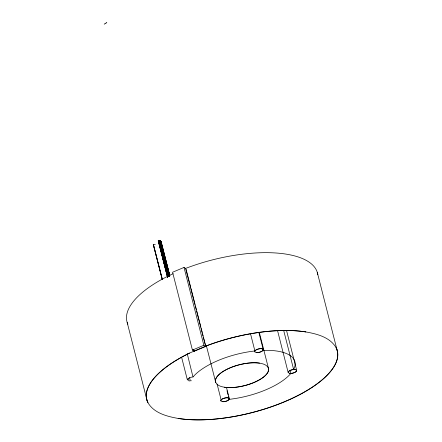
<?xml version="1.0" encoding="UTF-8"?>
<svg xmlns="http://www.w3.org/2000/svg" width="442" height="442" viewBox="0 0 442 442"><rect width="100%" height="100%" fill="white"/><g stroke="black" fill="none" stroke-linecap="round" stroke-linejoin="round"><path stroke-width="0.66" d="M229.155 399.286A4.37 1.724 -14.3 0 0 229.254 398.573L227.906 397.828A4.37 1.724 -14.3 0 0 221.177 399.927L221.083 400.054A4.37 1.724 -14.3 0 0 220.901 400.894L222.249 401.645A4.37 1.724 -14.3 0 0 229.072 399.413L231.763 399.021A54.62 21.514 -14.3 0 0 289.759 374.678L290.864 373.418M161.131 242.034L160.44 240.967L158.208 240.746L167.507 277.233M161.109 242.1L161.054 241.426L160.479 240.984M254.791 351.832L256.222 352.55A4.37 1.724 -14.3 0 0 261.051 351.677A4.37 1.724 -14.3 0 0 263.106 349.418L261.675 348.705A4.37 1.724 -14.3 0 0 256.846 349.572A4.37 1.724 -14.3 0 0 254.791 351.832L254.714 351.793A4.37 1.724 -14.3 0 1 256.769 349.534A4.37 1.724 -14.3 0 1 261.598 348.661L261.675 348.705M293.571 369.495L294.179 368.269A54.62 21.514 -14.3 0 0 265.349 350.329L262.896 350.373M296.615 370.308L295.273 369.556A4.37 1.724 -14.3 0 0 293.831 369.523L293.565 369.545A4.37 1.724 -14.3 0 0 288.261 372.623L289.604 373.374A4.37 1.724 -14.3 0 0 290.781 373.424L291.123 373.451A4.37 1.724 -14.3 0 0 296.692 370.352L296.615 370.308A4.37 1.724 -14.3 0 1 291.046 373.407M256.222 352.55L256.299 352.589A4.37 1.724 -14.3 0 0 262.973 350.412L263.062 350.285A4.37 1.724 -14.3 0 0 263.183 349.456L263.106 349.418M193.082 376.899L194.193 375.639A54.62 21.514 -14.3 0 1 252.183 351.302L254.835 350.965M106.135 22.978L106.246 22.879A6.553 2.58 -14.3 0 0 106.793 22.293M105.052 23.73L105.196 23.636A6.553 2.58 -14.3 0 0 106.014 23.072M104.881 23.818L104.207 24.166M173.071 273.736L169.756 275.278A98.312 38.73 -14.3 0 0 127.86 324.24M194.242 351.202L205.751 346.451L185.618 268.432L184.016 267.438L172.584 272.233L192.425 350.07L194.32 351.246M192.425 350.07L203.856 345.268L205.458 346.263M185.618 268.432L186.391 268.123A98.312 38.73 -14.3 0 1 317.809 274.753M191.088 380.783L191.364 380.739M155.291 244.686L153.263 244.393L162.225 279.554M159.44 240.746L168.678 276.582M159.656 240.774L168.722 275.946M259.526 363.147L259.448 363.109A27.31 10.757 -14.3 0 0 229.365 368.125A27.31 10.757 -14.3 0 0 215.619 382.258L215.696 382.297A27.31 10.757 -14.3 0 1 229.442 368.164A27.31 10.757 -14.3 0 1 259.526 363.147C262.852 363.65 266.985 364.761 268.41 368.103A27.31 10.757 -14.3 0 1 254.664 382.236A27.31 10.757 -14.3 0 1 224.58 387.253C221.304 386.662 217.061 385.717 215.696 382.297L206.364 345.694M159.866 240.807L168.921 275.985M305.847 331.948C317.002 333.892 330.091 337.213 336.13 347.749A98.312 38.73 -14.3 0 1 289.156 399.783A98.312 38.73 -14.3 0 1 178.259 418.458C167.093 416.452 153.954 413.182 147.899 402.612A98.312 38.73 -14.3 0 1 189.519 353.075L206.232 345.959A98.312 38.73 -14.3 0 1 305.847 331.948L305.77 331.903A98.312 38.73 -14.3 0 0 206.154 345.915M160.203 240.884L169.236 276.068M160.402 240.956L169.441 276.145M153.291 244.409L162.341 279.604M295.273 369.556L295.195 369.518A4.37 1.724 -14.3 0 0 293.753 369.479L293.488 369.501A4.37 1.724 -14.3 0 0 288.184 372.578L277.548 330.599M289.604 373.374L289.681 373.413A4.37 1.724 -14.3 0 0 290.858 373.462M227.906 397.828L227.829 397.783A4.37 1.724 -14.3 0 0 221.099 399.883L221 400.016A4.37 1.724 -14.3 0 0 220.823 400.85L220.901 400.894M229.254 398.573L229.332 398.618A4.37 1.724 -14.3 0 1 229.232 399.325L229.149 399.452A4.37 1.724 -14.3 0 1 222.326 401.684L222.249 401.645M317.251 272.278L337.091 350.114M286.521 330.434L296.72 370.457M283.642 330.284L293.648 369.534M290.096 370.131L290.941 373.462M259.255 332.18L268.587 368.788M258.813 332.268L263.222 349.567M262.465 348.418L262.973 350.412M250.503 333.71L254.912 351.009M226.481 387.419L229.359 398.728M227 390.722L228.017 394.712M228.359 396.043L229.205 399.369M217.077 383.999L221.149 399.966M186.082 269.277L190.662 287.239M190.999 288.571L195.071 304.538M195.408 305.87L196.425 309.859M196.762 311.19L200.834 327.157M201.171 328.489L202.193 332.478M202.53 333.809L203.038 335.804M203.375 337.136L205.751 346.451M184.016 267.438L203.856 345.268M193.673 349.727L194.016 351.053M161.109 241.525L169.783 275.576M160.96 241.299L169.844 275.918M160.833 241.188L169.739 275.896M160.717 241.105L169.601 275.664M160.623 241.056L169.584 276.211M160.523 241.006L169.551 276.189M160.324 240.923L169.33 276.101M160.098 240.857L169.109 276.029M160.015 240.835L169.021 276.007M159.822 240.796L168.827 275.963M159.612 240.763L168.617 275.93M159.391 240.741L168.568 276.57M159.324 240.735L168.457 276.559M168.391 276.554L159.208 240.73L168.292 276.548M159.026 240.724L168.22 276.548M158.921 240.719L168.104 276.543M158.849 240.719L167.977 276.543M158.722 240.724L167.91 276.543M158.667 240.724L167.8 276.543M158.523 240.724L167.728 276.548M158.44 240.73L167.739 277.217M187.226 353.655L192.983 376.954A4.37 1.724 -14.3 0 0 187.414 380.054L181.645 357.434M158.335 240.735L167.64 277.222M158.264 240.741L167.562 277.228M189.607 377.54L190.275 380.882A4.37 1.724 -14.3 0 1 188.833 380.844L188.121 378.816M153.413 244.459L162.407 279.631M127.174 322.456L147.015 400.286M268.333 368.064A27.31 10.757 -14.3 0 1 254.586 382.197A27.31 10.757 -14.3 0 1 224.503 387.214M147.976 402.651A98.312 38.73 -14.3 0 1 189.596 353.114M336.053 347.705A98.312 38.73 -14.3 0 1 289.079 399.739A98.312 38.73 -14.3 0 1 178.181 418.414"/></g></svg>
